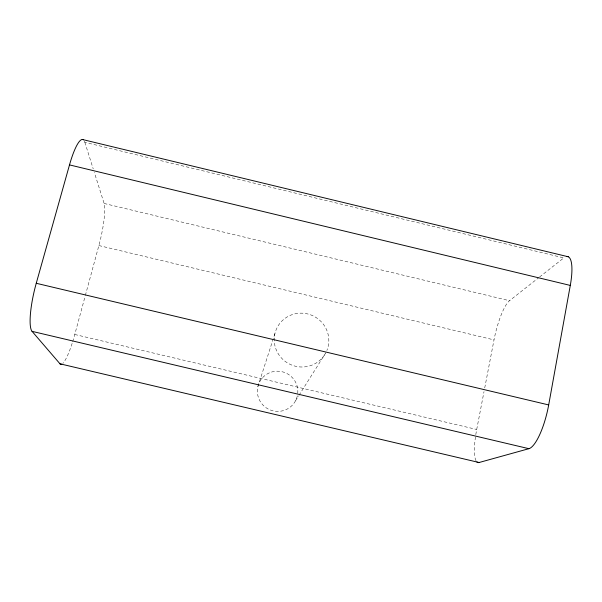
<?xml version="1.0" encoding="UTF-8"?>
<svg xmlns="http://www.w3.org/2000/svg" width="602" height="602" viewBox="0 0 602 602"><rect width="100%" height="100%" fill="white"/><g stroke="black" fill="none" stroke-linecap="round" stroke-linejoin="round"><path stroke-width="0.45" stroke-dasharray="3.01 2.26" d="M476.016 460.733A37.768 8.774 -77 0 1 476.709 429.467L484.023 391.601M484.73 387.914L494.009 339.889A34.668 7.871 -75.8 0 1 509.51 300.707L538.85 277.567M72.684 341.65A38.174 6.705 -76.4 0 0 74.768 334.479L85.1 296.365M85.349 295.462L98.879 245.548A35.036 6.012 -77.3 0 0 104.116 203.461L94.341 172.443M257.882 386.559L274.918 333.621M295.529 400.797L298.502 396.078M298.998 395.296L325.772 352.855A27.406 26.834 24.7 0 1 279.019 354.969A27.406 26.834 24.7 0 1 298.502 313.266A27.406 26.834 24.7 0 1 326.886 350.469M539.588 276.988L563.796 257.904L84.844 142.313A39.845 8.022 -78 0 0 84.16 140.718M74.768 334.479L476.709 429.467M104.116 203.461L509.51 300.707M98.879 245.548L494.009 339.889M84.844 142.313L93.22 168.899M72.142 343.366A38.174 6.705 -76.4 0 1 62.774 363.412M297.35 395.883A20.287 20.069 26.2 0 1 264.308 406.35A20.287 20.069 26.2 0 1 270.464 372.412A20.287 20.069 26.2 0 1 297.666 394.167"/><path stroke-width="0.9" d="M83.302 139.754A39.845 8.022 -78 0 0 69.501 164.903L36.255 283.279A40.364 8.42 -76.7 0 0 32.064 331.356L59.997 363.819L479.109 462.509L528.917 448.686A39.845 10.971 -76.6 0 0 548.685 404.935L570.29 285.423A39.356 10.46 -74.8 0 0 566.933 256.505M32.064 331.356L528.917 448.686M36.255 283.279L548.685 404.935M82.286 139.461L568.28 256.776M69.501 164.903L570.29 285.423M61.713 364.18A38.174 6.705 -76.4 0 1 59.997 363.819M479.109 462.509A37.768 8.774 -77 0 1 476.882 461.945"/></g></svg>
